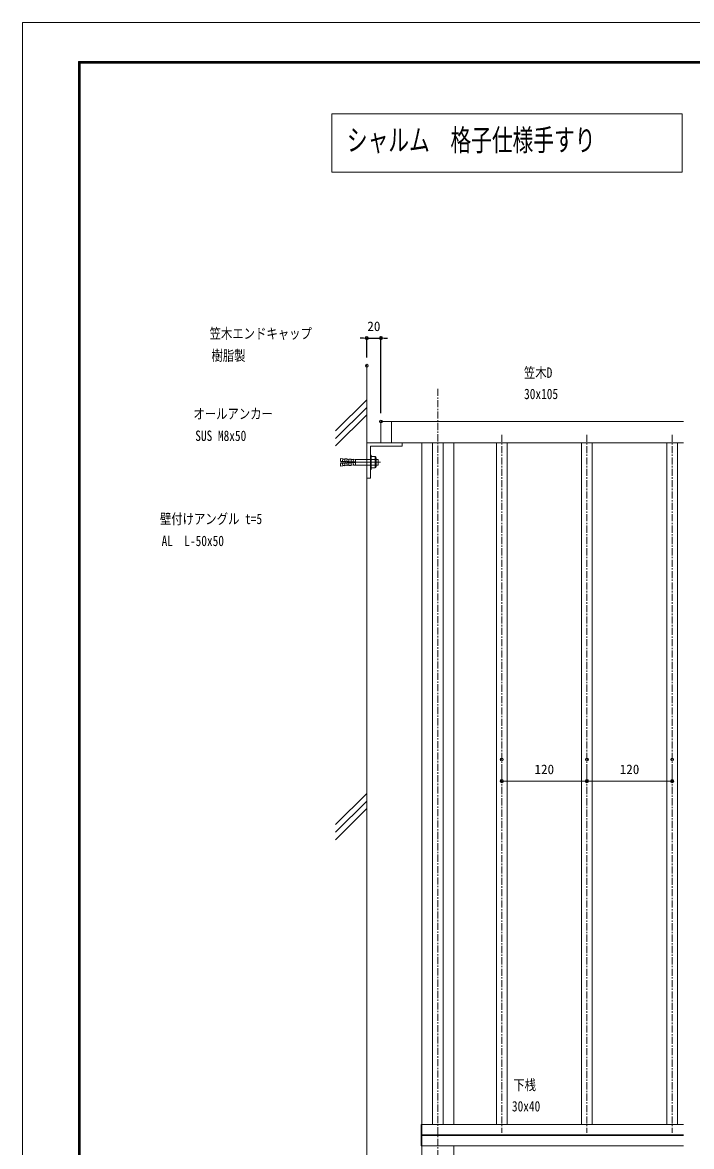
# Model space of a CAD drawing. Units: millimetres, scale not verified. Extents: x -1682 to 1682, y -1188 to 1188.
# Drawn here: x -1682 to -740, y -395 to 1188 of the extents above; entities that cross this region are included whole.
import ezdxf
from ezdxf.enums import TextEntityAlignment as Align

# ---------------------------------------------------------------- set-up
doc = ezdxf.new("R2010")
doc.units = ezdxf.units.MM
doc.header["$LTSCALE"] = 8
doc.header["$PDMODE"] = 32
doc.header["$PDSIZE"] = 4
doc.linetypes.add('USER1', pattern=[2, 1.25, -0.25, 0.25, -0.25])
doc.linetypes.add('USER4', pattern=[2.3, 2, -0.1, 0.1, -0.1])
for name, color, linetype, lineweight in [('0-0_0', 7, 'Continuous', 18), ('0-1_DEFPOINTS', 7, 'Continuous', 18), ('0-5_WAKU', 7, 'Continuous', 18), ('0-7_2躯体線', 4, 'Continuous', 18), ('0-8_3中心線', 2, 'USER1', 18), ('0-9_41ｱﾙﾐ', 6, 'Continuous', 18), ('0-A_1手摺寸法', 7, 'Continuous', 18), ('0-B_42ｱﾙﾐ部品', 6, 'Continuous', 18)]:
    doc.layers.add(name, color=color, linetype=linetype, lineweight=lineweight)
doc.layers.add('0-3_MOJI', color=7, linetype='Continuous')
doc.layers.add('1-7_1寸法', color=7, linetype='Continuous')
doc.styles.add('ＭＳ ゴシック', font='')
doc.styles.get('ＭＳ ゴシック').set_extended_font_data('MS Gothic')

# ---------------------------------------------------------------- blocks, each defined once
blk = doc.blocks.new('_ORIGIN2')
at = {"layer": '0-0_0'}
blk.add_line((-0.5, 0), (-1, 0), dxfattribs=at)
for radius in [0.5, 0.25]:
    blk.add_circle((0, 0), radius, dxfattribs=at)
blk = doc.blocks.new('D34')
at = {"layer": '0-1_DEFPOINTS'}
for p in [(2633.255, -999.848), (2613.255, -1038.855), (2633.255, -1117.355)]:
    blk.add_point(p, dxfattribs=at)
at = {"layer": '1-7_1寸法'}
for p, q in [((2608.655, -999.848), (2604.055, -999.848)), ((2613.255, -1027.355), (2613.255, -999.848)), ((2613.255, -999.848), (2633.255, -999.848)), ((2633.255, -1105.855), (2633.255, -999.848)), ((2637.855, -999.848), (2642.455, -999.848))]:
    blk.add_line(p, q, dxfattribs=at)
at = {"layer": '1-7_1寸法', "xscale": 4.6, "yscale": 4.6}
blk.add_blockref('_ORIGIN2', (2613.255, -999.848), dxfattribs=at)
at = {"layer": '1-7_1寸法', "xscale": 4.6, "yscale": 4.6, "rotation": 180}
blk.add_blockref('_ORIGIN2', (2633.255, -999.848), dxfattribs=at)
at = {"layer": '1-7_1寸法', "style": 'ＭＳ ゴシック'}
blk.add_text('20', height=13.49, dxfattribs=at).set_placement((2614.055, -994.098), align=Align.BOTTOM_LEFT)
blk = doc.blocks.new('D57')
at = {"layer": '0-1_DEFPOINTS'}
for p in [(2803.255, -1593.374), (2923.255, -1593.374), (2923.255, -1623.795)]:
    blk.add_point(p, dxfattribs=at)
at = {"layer": '0-A_1手摺寸法'}
for p, q in [((2803.255, -1604.874), (2803.255, -1623.795)), ((2923.255, -1604.874), (2923.255, -1623.795)), ((2807.855, -1623.795), (2918.655, -1623.795))]:
    blk.add_line(p, q, dxfattribs=at)
at = {"layer": '0-A_1手摺寸法', "xscale": 4.6, "yscale": 4.6, "rotation": 180}
blk.add_blockref('_ORIGIN2', (2803.255, -1623.795), dxfattribs=at)
at = {"layer": '0-A_1手摺寸法', "xscale": 4.6, "yscale": 4.6}
blk.add_blockref('_ORIGIN2', (2923.255, -1623.795), dxfattribs=at)
at = {"layer": '0-A_1手摺寸法', "style": 'ＭＳ ゴシック'}
blk.add_text('120', height=13.49, dxfattribs=at).set_placement((2849.455, -1618.045), align=Align.BOTTOM_LEFT)
blk = doc.blocks.new('D58')
at = {"layer": '0-1_DEFPOINTS'}
for p in [(2923.255, -1593.374), (3043.255, -1593.374), (3043.255, -1623.795)]:
    blk.add_point(p, dxfattribs=at)
at = {"layer": '0-A_1手摺寸法'}
for p, q in [((2923.255, -1604.874), (2923.255, -1623.795)), ((3043.255, -1604.874), (3043.255, -1623.795)), ((2927.855, -1623.795), (3038.655, -1623.795))]:
    blk.add_line(p, q, dxfattribs=at)
at = {"layer": '0-A_1手摺寸法', "xscale": 4.6, "yscale": 4.6, "rotation": 180}
blk.add_blockref('_ORIGIN2', (2923.255, -1623.795), dxfattribs=at)
at = {"layer": '0-A_1手摺寸法', "xscale": 4.6, "yscale": 4.6}
blk.add_blockref('_ORIGIN2', (3043.255, -1623.795), dxfattribs=at)
at = {"layer": '0-A_1手摺寸法', "style": 'ＭＳ ゴシック'}
blk.add_text('120', height=13.49, dxfattribs=at).set_placement((2969.455, -1618.045), align=Align.BOTTOM_LEFT)

msp = doc.modelspace()

# ---------------------------------------------------------------- linework, layer by layer
at = {"layer": '0-0_0'}
for p, q in [((-1177.178, 626.106), (-751.384, 626.106)), ((-1177.178, 626.106), (-1177.178, 596.106)), ((-1162.178, 626.106), (-1162.178, 596.106)), ((-1177.178, 596.106), (-751.384, 596.106)), ((-1119.678, -448.894), (-1119.678, 596.106)), ((-1074.678, 596.106), (-1074.678, -363.894)), ((-1074.678, -393.894), (-1074.678, -448.894))]:
    msp.add_line(p, q, dxfattribs=at)
msp.add_lwpolyline([(-753.075, 977.029), (-1246.265, 977.029), (-1246.265, 1059.355), (-753.075, 1059.355)], close=True, dxfattribs=at)
at = {"layer": '0-1_DEFPOINTS', "color": 5}
msp.add_line((1682, 1188), (-1682, 1188), dxfattribs=at)
msp.add_lwpolyline([(-1682, 1188), (-1682, -1188), (1682, -1188)], dxfattribs=at)
at = {"layer": '0-5_WAKU'}
for p, q in [((-1603.2, 1133.2), (-1603.2, -1129.2)), ((1599.2, 1133.2), (-1603.2, 1133.2)), ((-1602.6, 1132.6), (-1602.6, -1128.6)), ((1598.6, 1132.6), (-1602.6, 1132.6)), ((-1602, 1132), (-1602, -1128)), ((1598, 1132), (-1602, 1132)), ((-1601.4, 1131.4), (-1601.4, -1127.4)), ((1597.4, 1131.4), (-1601.4, 1131.4)), ((-1600.8, 1130.8), (-1600.8, -1126.8)), ((1596.8, 1130.8), (-1600.8, 1130.8))]:
    msp.add_line(p, q, dxfattribs=at)
at = {"layer": '0-7_2躯体線'}
for p, q in [((-1197.178, 704.606), (-1197.178, -598.894)), ((-1197.178, 656.627), (-1241.008, 612.797)), ((-1197.178, 646.018), (-1241.008, 602.188)), ((-1197.178, 635.409), (-1241.008, 591.579)), ((-1197.178, 102.227), (-1241.008, 58.397)), ((-1197.178, 91.619), (-1241.008, 47.789)), ((-1197.178, 81.01), (-1241.008, 37.18))]:
    msp.add_line(p, q, dxfattribs=at)
at = {"layer": '0-8_3中心線'}
for p, q in [((-1097.178, 672.086), (-1097.178, -598.894)), ((-1007.178, 607.493), (-1007.178, -375.605)), ((-887.178, 607.493), (-887.178, -375.605)), ((-767.178, 607.493), (-767.178, -375.605)), ((-1177.794, 568.606), (-1234.19, 568.606))]:
    msp.add_line(p, q, dxfattribs=at)
at = {"layer": '0-8_3中心線', "linetype": 'USER4'}
msp.add_line((-1177.794, 568.606), (-1224.592, 568.606), dxfattribs=at)
at = {"layer": '0-9_41ｱﾙﾐ'}
for p, q in [((-1104.678, 596.106), (-1104.678, -363.894)), ((-1089.678, 596.106), (-1089.678, -363.894)), ((-1014.678, 596.106), (-1014.678, -363.894)), ((-999.678, 596.106), (-999.678, -363.894)), ((-894.678, 596.106), (-894.678, -363.894)), ((-879.678, 596.106), (-879.678, -363.894)), ((-774.678, 596.106), (-774.678, -363.894)), ((-759.678, 596.106), (-759.678, -363.894)), ((-1212.738, 569.106), (-1234.192, 570.353)), ((-1234.19, 570.394), (-1233.991, 573.847)), ((-1230.979, 573.673), (-1233.991, 573.847)), ((-1230.979, 573.673), (-1231.179, 570.193)), ((-1228.012, 573.001), (-1231.007, 573.174)), ((-1227.984, 573.5), (-1228.184, 570.02)), ((-1224.989, 573.328), (-1227.984, 573.5)), ((-1224.989, 573.328), (-1225.189, 569.847)), ((-1222.356, 572.675), (-1225.017, 572.828)), ((-1222.356, 572.675), (-1224.933, 572.824)), ((-1222.328, 573.174), (-1222.528, 569.692)), ((-1219.333, 573.001), (-1222.328, 573.174)), ((-1218.999, 572.982), (-1221.994, 573.155)), ((-1218.999, 572.982), (-1219.199, 569.502)), ((-1216.366, 572.329), (-1219.027, 572.483)), ((-1216.032, 572.31), (-1219.027, 572.483)), ((-1216.004, 572.809), (-1216.204, 569.329)), ((-1213.008, 572.637), (-1216.004, 572.809)), ((-1213.21, 569.142), (-1213.008, 572.637)), ((-1192.178, 572.587), (-1213.008, 572.637)), ((-1192.178, 578.606), (-1192.178, 558.606)), ((-1191.192, 578.606), (-1192.178, 578.606)), ((-1191.192, 578.606), (-1191.192, 558.606)), ((-1185.192, 576.606), (-1191.192, 576.606)), ((-1185.192, 572.606), (-1191.192, 572.606)), ((-1185.192, 576.606), (-1185.192, 560.606)), ((-1184.192, 574.606), (-1184.192, 562.606)), ((-1180.995, 572.606), (-1184.192, 572.606)), ((-1180.995, 572.606), (-1180.995, 564.606)), ((-1212.738, 568.106), (-1234.192, 566.86)), ((-1234.19, 566.818), (-1233.991, 563.366)), ((-1230.979, 563.54), (-1233.991, 563.366)), ((-1230.979, 563.54), (-1231.179, 567.02)), ((-1228.012, 564.212), (-1231.007, 564.039)), ((-1227.984, 563.712), (-1228.184, 567.193)), ((-1224.989, 563.885), (-1227.984, 563.712)), ((-1224.989, 563.885), (-1225.189, 567.365)), ((-1222.356, 564.538), (-1225.017, 564.384)), ((-1222.356, 564.538), (-1224.933, 564.389)), ((-1222.328, 564.039), (-1222.528, 567.521)), ((-1219.333, 564.211), (-1222.328, 564.039)), ((-1218.999, 564.231), (-1221.994, 564.058)), ((-1218.999, 564.231), (-1219.199, 567.711)), ((-1216.032, 564.903), (-1219.027, 564.73)), ((-1216.366, 564.883), (-1219.027, 564.73)), ((-1216.004, 564.403), (-1216.204, 567.884)), ((-1213.008, 564.576), (-1216.004, 564.403)), ((-1192.178, 564.606), (-1213.24, 564.606)), ((-1213.21, 568.07), (-1213.008, 564.576)), ((-1212.738, 568.106), (-1212.738, 569.106)), ((-1191.192, 558.606), (-1192.178, 558.606)), ((-1185.192, 564.606), (-1191.192, 564.606)), ((-1185.192, 560.606), (-1191.192, 560.606)), ((-1180.995, 564.606), (-1184.192, 564.606)), ((-1120.678, -363.894), (-751.384, -363.894)), ((-1120.678, -393.894), (-1120.678, -363.894)), ((-1119.678, -393.894), (-1119.678, -363.894)), ((-1120.678, -393.894), (-751.384, -393.894))]:
    msp.add_line(p, q, dxfattribs=at)
for centre, radius, start, end in [((-1186.692, 574.606), 2.5, 306.8699, 53.1301), ((-1192.692, 568.606), 8.5, 331.92751, 28.07249), ((-1186.692, 562.606), 2.5, 306.8699, 53.1301)]:
    msp.add_arc(centre, radius, start, end, dxfattribs=at)
at = {"layer": '0-A_1手摺寸法', "color": 3}
for p, q in [((-751.384, -378.374), (-1119.678, -378.374)), ((-751.384, -379.413), (-1119.678, -379.413))]:
    msp.add_line(p, q, dxfattribs=at)
at = {"layer": '0-B_42ｱﾙﾐ部品'}
for p, q in [((-1197.178, 596.106), (-1147.178, 596.106)), ((-1197.178, 546.106), (-1197.178, 596.106)), ((-1192.178, 546.106), (-1192.178, 591.106)), ((-1192.178, 591.106), (-1147.178, 591.106)), ((-1147.178, 596.106), (-1147.178, 591.106)), ((-1192.178, 546.106), (-1197.178, 546.106))]:
    msp.add_line(p, q, dxfattribs=at)

# ---------------------------------------------------------------- block references
at = {"layer": '0-A_1手摺寸法'}
for name in ['D57', 'D58']:
    msp.add_blockref(name, (-3810.432, 1743.461), dxfattribs=at)
at = {"layer": '1-7_1寸法'}
msp.add_blockref('D34', (-3810.432, 1743.461), dxfattribs=at)

# ---------------------------------------------------------------- texts
at = {"layer": '0-0_0', "style": 'ＭＳ ゴシック'}
for s, height, width, p in [('シャルム\u3000格子仕様手すり', 30.55, 0.7, (-1225.202, 997.979)), ('笠木エンドキャップ', 14.66, 0.8, (-1418.483, 738.252)), ('樹脂製', 14.66, 0.8, (-1415.88, 707.268)), ('オールアンカー', 14.66, 0.8, (-1441.308, 625.258)), ('SUS M8x50', 14.66, 0.8, (-1438.704, 594.274)), ('壁付けアングル t=5', 14.66, 0.8, (-1488.47, 477.217)), ('AL\u3000L-50x50', 14.66, 0.8, (-1486.094, 446.232)), ('下桟', 14.66, 0.8, (-990.854, -320.014)), ('30x40', 14.66, 0.8, (-992.824, -349.946))]:
    msp.add_text(s, height=height, dxfattribs=dict(at, width=width)).set_placement(p, align=Align.BOTTOM_LEFT)
at = {"layer": '0-3_MOJI', "style": 'ＭＳ ゴシック', "width": 0.8}
for s, p in [('笠木D', (-975.908, 683.161)), ('30x105', (-975.668, 653.228))]:
    msp.add_text(s, height=14.66, dxfattribs=at).set_placement(p, align=Align.BOTTOM_LEFT)

doc.saveas('drawing.dxf')
